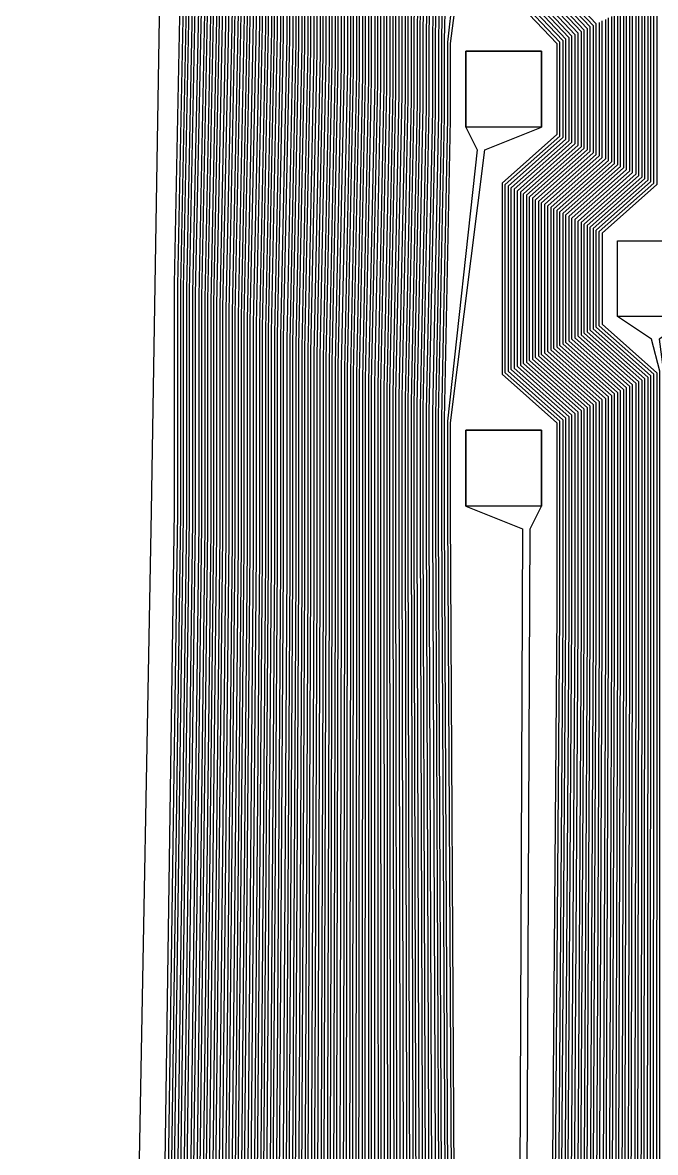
# Model space of a CAD drawing. Header units: inches. Extents: x 106592 to 209533, y 57057 to 74911.
# Drawn here: x 173138.5 to 173221.9, y 69041.4 to 69190.5 of the extents above; entities that cross this region are included whole.
import ezdxf

# ---------------------------------------------------------------- set-up
doc = ezdxf.new("R2010")
doc.units = ezdxf.units.IN
doc.header["$MEASUREMENT"] = 0
for name, color, linetype in [('metal', 221, 'Continuous'), ('nitride window', 40, 'Continuous'), ('profile', 140, 'Continuous')]:
    doc.layers.add(name, color=color, linetype=linetype)

msp = doc.modelspace()

# ---------------------------------------------------------------- linework, layer by layer
at = {"layer": 'metal'}
for points in [[(173172.43, 68210.98), (173176.53, 69116.95), (173176.53, 69136.95), (173176.53, 69146.95), (173177.33, 69186.55), (173177.33, 69196.55), (173178.13, 69236.15), (173178.13, 69246.15), (173178.93, 69285.75), (173178.93, 69295.75), (173179.73, 69335.34), (173179.73, 69345.34), (173180.53, 69384.94), (173180.53, 69394.94), (173181.33, 69434.54), (173181.33, 69444.54), (173182.13, 69484.14), (173182.13, 69494.14), (173182.93, 69533.73)], [(173183.33, 69533.53), (173182.53, 69493.93), (173182.53, 69483.93), (173181.73, 69444.34), (173181.73, 69434.34), (173180.93, 69394.74), (173180.93, 69384.74), (173180.13, 69345.14), (173180.13, 69335.14), (173179.33, 69295.54), (173179.33, 69285.54), (173178.53, 69245.95), (173178.53, 69235.95), (173177.73, 69196.35), (173177.73, 69186.35), (173176.93, 69146.75), (173176.93, 69136.75), (173176.93, 69116.75), (173173.03, 68210.98)], [(173173.63, 68210.98), (173177.33, 69116.56), (173177.33, 69136.55), (173177.33, 69146.55), (173178.13, 69186.15), (173178.13, 69196.15), (173178.93, 69235.75), (173178.93, 69245.75), (173179.73, 69285.34), (173179.73, 69295.34), (173180.53, 69334.94), (173180.53, 69344.94), (173181.33, 69384.54), (173181.33, 69394.54), (173182.13, 69434.14), (173182.13, 69444.14), (173182.93, 69483.73), (173182.93, 69493.73), (173183.73, 69533.33)], [(173174.23, 68210.98), (173177.73, 69116.36), (173177.73, 69116.77), (173177.73, 69136.35), (173177.73, 69146.35), (173178.53, 69185.95), (173178.53, 69195.95), (173179.33, 69235.54), (173179.33, 69245.54), (173180.13, 69285.14), (173180.13, 69295.14), (173180.93, 69334.74), (173180.93, 69344.74), (173181.73, 69384.34), (173181.73, 69394.34), (173182.53, 69433.93), (173182.53, 69443.93), (173183.33, 69483.53), (173183.33, 69493.53), (173184.13, 69533.13)], [(173184.53, 69532.93), (173183.73, 69493.33), (173183.73, 69483.33), (173182.93, 69443.73), (173182.93, 69433.73), (173182.13, 69394.14), (173182.13, 69384.14), (173181.33, 69344.54), (173181.33, 69334.54), (173180.53, 69294.94), (173180.53, 69284.94), (173179.73, 69245.34), (173179.73, 69235.34), (173178.93, 69195.75), (173178.93, 69185.75), (173178.13, 69146.15), (173178.13, 69136.15), (173178.13, 69116.98), (173178.13, 69116.16), (173174.83, 68210.98)], [(173175.43, 68210.98), (173178.53, 69115.96), (173178.53, 69117.18), (173178.53, 69135.95), (173178.53, 69145.95), (173179.33, 69185.54), (173179.33, 69195.54), (173180.13, 69235.14), (173180.13, 69245.14), (173180.93, 69284.74), (173180.93, 69294.74), (173181.73, 69334.34), (173181.73, 69344.34), (173182.53, 69383.93), (173182.53, 69393.93), (173183.33, 69433.53), (173183.33, 69443.53), (173184.13, 69483.13), (173184.13, 69493.13), (173184.93, 69532.73)], [(173185.33, 69532.53), (173184.53, 69492.93), (173184.53, 69482.93), (173183.73, 69443.33), (173183.73, 69433.33), (173182.93, 69393.73), (173182.93, 69383.73), (173182.13, 69344.14), (173182.13, 69334.14), (173181.33, 69294.54), (173181.33, 69284.54), (173180.53, 69244.94), (173180.53, 69234.94), (173179.73, 69195.34), (173179.73, 69185.34), (173178.93, 69145.75), (173178.93, 69135.75), (173178.93, 69117.39), (173178.93, 69115.76), (173176.03, 68210.98)], [(173176.63, 68210.98), (173179.33, 69115.56), (173179.33, 69117.6), (173179.33, 69135.54), (173179.33, 69145.54), (173180.13, 69185.14), (173180.13, 69195.14), (173180.93, 69234.74), (173180.93, 69244.74), (173181.73, 69284.34), (173181.73, 69294.34), (173182.53, 69333.93), (173182.53, 69343.93), (173183.33, 69383.53), (173183.33, 69393.53), (173184.13, 69433.13), (173184.13, 69443.13), (173184.93, 69482.73), (173184.93, 69492.73), (173185.73, 69532.32)], [(173186.13, 69532.12), (173185.33, 69492.53), (173185.33, 69482.53), (173184.53, 69442.93), (173184.53, 69432.93), (173183.73, 69393.33), (173183.73, 69383.33), (173182.93, 69343.73), (173182.93, 69333.73), (173182.13, 69294.14), (173182.13, 69284.14), (173181.33, 69244.54), (173181.33, 69234.54), (173180.53, 69194.94), (173180.53, 69184.94), (173179.73, 69145.34), (173179.73, 69135.34), (173179.73, 69117.8), (173179.73, 69115.36), (173177.23, 68210.98)], [(173177.83, 68210.98), (173180.13, 69115.16), (173180.13, 69118.01), (173180.13, 69135.14), (173180.13, 69145.14), (173180.93, 69184.74), (173180.93, 69194.74), (173181.73, 69234.34), (173181.73, 69244.34), (173182.53, 69283.93), (173182.53, 69293.93), (173183.33, 69333.53), (173183.33, 69343.53), (173184.13, 69383.13), (173184.13, 69393.13), (173184.93, 69432.73), (173184.93, 69442.73), (173185.73, 69482.32), (173185.73, 69492.32), (173186.53, 69531.92)], [(173186.93, 69531.72), (173186.13, 69492.12), (173186.13, 69482.12), (173185.33, 69442.53), (173185.33, 69432.53), (173184.53, 69392.93), (173184.53, 69382.93), (173183.73, 69343.33), (173183.73, 69333.33), (173182.93, 69293.73), (173182.93, 69283.73), (173182.13, 69244.14), (173182.13, 69234.14), (173181.33, 69194.54), (173181.33, 69184.54), (173180.53, 69144.94), (173180.53, 69134.94), (173180.53, 69118.22), (173180.53, 69114.96), (173178.43, 68210.98)], [(173187.33, 69531.52), (173186.53, 69491.92), (173186.53, 69481.92), (173185.73, 69442.32), (173185.73, 69432.32), (173184.93, 69392.73), (173184.93, 69382.73), (173184.13, 69343.13), (173184.13, 69333.13), (173183.33, 69293.53), (173183.33, 69283.53), (173182.53, 69243.93), (173182.53, 69233.93), (173181.73, 69194.34), (173181.73, 69184.34), (173180.93, 69144.74), (173180.93, 69134.74), (173180.93, 69118.42), (173180.93, 69114.76), (173179.03, 68210.98)], [(173179.63, 68210.98), (173181.33, 69114.56), (173181.33, 69118.63), (173181.33, 69134.54), (173181.33, 69144.54), (173182.13, 69184.14), (173182.13, 69194.14), (173182.93, 69233.73), (173182.93, 69243.73), (173183.73, 69283.33), (173183.73, 69293.33), (173184.53, 69332.93), (173184.53, 69342.93), (173185.33, 69382.53), (173185.33, 69392.53), (173186.13, 69432.12), (173186.13, 69442.12), (173186.93, 69481.72), (173186.93, 69491.72), (173187.73, 69531.32)], [(173188.13, 69531.12), (173187.33, 69491.52), (173187.33, 69481.52), (173186.53, 69441.92), (173186.53, 69431.92), (173185.73, 69392.32), (173185.73, 69382.32), (173184.93, 69342.73), (173184.93, 69332.73), (173184.13, 69293.13), (173184.13, 69283.13), (173183.33, 69243.53), (173183.33, 69233.53), (173182.53, 69193.93), (173182.53, 69183.93), (173181.73, 69144.34), (173181.73, 69134.34), (173181.73, 69118.84), (173181.73, 69114.36), (173180.23, 68210.98)], [(173180.83, 68210.98), (173182.13, 69114.16), (173182.13, 69119.04), (173182.13, 69134.14), (173182.13, 69144.14), (173182.93, 69183.73), (173182.93, 69193.73), (173183.73, 69233.33), (173183.73, 69243.33), (173184.53, 69282.93), (173184.53, 69292.93), (173185.33, 69332.53), (173185.33, 69342.53), (173186.13, 69382.12), (173186.13, 69392.12), (173186.93, 69431.72), (173186.93, 69441.72), (173187.73, 69481.32), (173187.73, 69491.32), (173188.53, 69530.91)], [(173188.93, 69530.71), (173188.13, 69491.12), (173188.13, 69481.12), (173187.33, 69441.52), (173187.33, 69431.52), (173186.53, 69391.92), (173186.53, 69381.92), (173185.73, 69342.32), (173185.73, 69332.32), (173184.93, 69292.73), (173184.93, 69282.73), (173184.13, 69243.13), (173184.13, 69233.13), (173183.33, 69193.53), (173183.33, 69183.53), (173182.53, 69143.93), (173182.53, 69133.93), (173182.53, 69119.25), (173182.53, 69113.96), (173181.43, 68210.98)], [(173182.03, 68210.98), (173182.93, 69113.76), (173182.93, 69119.46), (173182.93, 69133.73), (173182.93, 69143.73), (173183.73, 69183.33), (173183.73, 69193.33), (173184.53, 69232.93), (173184.53, 69242.93), (173185.33, 69282.53), (173185.33, 69292.53), (173186.13, 69332.12), (173186.13, 69342.12), (173186.93, 69381.72), (173186.93, 69391.72), (173187.73, 69431.32), (173187.73, 69441.32), (173188.53, 69480.91), (173188.53, 69490.91), (173189.33, 69530.51)], [(173189.73, 69530.31), (173188.93, 69490.71), (173188.93, 69480.71), (173188.13, 69441.12), (173188.13, 69431.12), (173187.33, 69391.52), (173187.33, 69381.52), (173186.53, 69341.92), (173186.53, 69331.92), (173185.73, 69292.32), (173185.73, 69282.32), (173184.93, 69242.73), (173184.93, 69232.73), (173184.13, 69193.13), (173184.13, 69183.13), (173183.33, 69143.53), (173183.33, 69133.53), (173183.33, 69119.66), (173183.33, 69113.56), (173182.63, 68210.98)], [(173183.23, 68210.98), (173183.73, 69113.36), (173183.73, 69119.87), (173183.73, 69133.33), (173183.73, 69143.33), (173184.53, 69182.93), (173184.53, 69192.93), (173185.33, 69232.53), (173185.33, 69242.53), (173186.13, 69282.12), (173186.13, 69292.12), (173186.93, 69331.72), (173186.93, 69341.72), (173187.73, 69381.32), (173187.73, 69391.32), (173188.53, 69430.91), (173188.53, 69440.91), (173189.33, 69480.51), (173189.33, 69490.51), (173190.13, 69530.11)], [(173190.53, 69529.91), (173189.73, 69490.31), (173189.73, 69480.31), (173188.93, 69440.71), (173188.93, 69430.71), (173188.13, 69391.12), (173188.13, 69381.12), (173187.33, 69341.52), (173187.33, 69331.52), (173186.53, 69291.92), (173186.53, 69281.92), (173185.73, 69242.32), (173185.73, 69232.32), (173184.93, 69192.73), (173184.93, 69182.73), (173184.13, 69143.13), (173184.13, 69133.13), (173184.13, 69120.08), (173184.13, 69113.16), (173183.83, 68210.98)], [(173184.43, 68210.98), (173184.53, 69112.96), (173184.53, 69120.28), (173184.53, 69132.93), (173184.53, 69142.93), (173185.33, 69182.53), (173185.33, 69192.53), (173186.13, 69232.12), (173186.13, 69242.12), (173186.93, 69281.72), (173186.93, 69291.72), (173187.73, 69331.32), (173187.73, 69341.32), (173188.53, 69380.91), (173188.53, 69390.91), (173189.33, 69430.51), (173189.33, 69440.51), (173190.13, 69480.11), (173190.13, 69490.11), (173190.93, 69529.71)], [(173185.03, 68210.98), (173184.93, 69120.49), (173184.93, 69132.73), (173184.93, 69142.73), (173185.73, 69182.32), (173185.73, 69192.32), (173186.53, 69231.92), (173186.53, 69241.92), (173187.33, 69281.52), (173187.33, 69291.52), (173188.13, 69331.12), (173188.13, 69341.12), (173188.93, 69380.71), (173188.93, 69390.71), (173189.73, 69430.31), (173189.73, 69440.31), (173190.53, 69479.91), (173190.53, 69489.91), (173191.33, 69529.51)], [(173191.73, 69529.3), (173190.93, 69489.71), (173190.93, 69479.71), (173190.13, 69440.11), (173190.13, 69430.11), (173189.33, 69390.51), (173189.33, 69380.51), (173188.53, 69340.91), (173188.53, 69330.91), (173187.73, 69291.32), (173187.73, 69281.32), (173186.93, 69241.72), (173186.93, 69231.72), (173186.13, 69192.12), (173186.13, 69182.12), (173185.33, 69142.53), (173185.33, 69132.53), (173185.33, 69120.7), (173185.63, 68210.98)], [(173186.23, 68210.98), (173185.73, 69120.9), (173185.73, 69132.32), (173185.73, 69142.32), (173186.53, 69181.92), (173186.53, 69191.92), (173187.33, 69231.52), (173187.33, 69241.52), (173188.13, 69281.12), (173188.13, 69291.12), (173188.93, 69330.71), (173188.93, 69340.71), (173189.73, 69380.31), (173189.73, 69390.31), (173190.53, 69429.91), (173190.53, 69439.91), (173191.33, 69479.51), (173191.33, 69489.51), (173192.13, 69529.1)], [(173192.53, 69528.9), (173191.73, 69489.3), (173191.73, 69479.3), (173190.93, 69439.71), (173190.93, 69429.71), (173190.13, 69390.11), (173190.13, 69380.11), (173189.33, 69340.51), (173189.33, 69330.51), (173188.53, 69290.91), (173188.53, 69280.91), (173187.73, 69241.32), (173187.73, 69231.32), (173186.93, 69191.72), (173186.93, 69181.72), (173186.13, 69142.12), (173186.13, 69132.12), (173186.13, 69121.11), (173186.83, 68210.98)], [(173192.93, 69528.7), (173192.13, 69489.1), (173192.13, 69479.1), (173191.33, 69439.51), (173191.33, 69429.51), (173190.53, 69389.91), (173190.53, 69379.91), (173189.73, 69340.31), (173189.73, 69330.31), (173188.93, 69290.71), (173188.93, 69280.71), (173188.13, 69241.12), (173188.13, 69231.12), (173187.33, 69191.52), (173187.33, 69181.52), (173186.53, 69141.92), (173186.53, 69131.92), (173186.53, 69121.32), (173187.43, 68210.98)], [(173188.03, 68210.98), (173186.93, 69121.52), (173186.93, 69131.72), (173186.93, 69141.72), (173187.73, 69181.32), (173187.73, 69191.32), (173188.53, 69230.91), (173188.53, 69240.91), (173189.33, 69280.51), (173189.33, 69290.51), (173190.13, 69330.11), (173190.13, 69340.11), (173190.93, 69379.71), (173190.93, 69389.71), (173191.73, 69429.3), (173191.73, 69439.3), (173192.53, 69478.9), (173192.53, 69488.9), (173193.33, 69528.5)], [(173193.73, 69528.3), (173192.93, 69488.7), (173192.93, 69478.7), (173192.13, 69439.1), (173192.13, 69429.1), (173191.33, 69389.51), (173191.33, 69379.51), (173190.53, 69339.91), (173190.53, 69329.91), (173189.73, 69290.31), (173189.73, 69280.31), (173188.93, 69240.71), (173188.93, 69230.71), (173188.13, 69191.12), (173188.13, 69181.12), (173187.33, 69141.52), (173187.33, 69131.52), (173187.33, 69121.73), (173188.63, 68210.98)], [(173189.23, 68210.98), (173187.73, 69121.94), (173187.73, 69131.32), (173187.73, 69141.32), (173188.53, 69180.91), (173188.53, 69190.91), (173189.33, 69230.51), (173189.33, 69240.51), (173190.13, 69280.11), (173190.13, 69290.11), (173190.93, 69329.71), (173190.93, 69339.71), (173191.73, 69379.3), (173191.73, 69389.3), (173192.53, 69428.9), (173192.53, 69438.9), (173193.33, 69478.5), (173193.33, 69488.5), (173194.13, 69528.1)], [(173194.53, 69527.9), (173193.73, 69488.3), (173193.73, 69478.3), (173192.93, 69438.7), (173192.93, 69428.7), (173192.13, 69389.1), (173192.13, 69379.1), (173191.33, 69339.51), (173191.33, 69329.51), (173190.53, 69289.91), (173190.53, 69279.91), (173189.73, 69240.31), (173189.73, 69230.31), (173188.93, 69190.71), (173188.93, 69180.71), (173188.13, 69141.12), (173188.13, 69131.12), (173188.13, 69122.14), (173189.83, 68210.98)], [(173190.43, 68210.98), (173188.53, 69122.35), (173188.53, 69130.91), (173188.53, 69140.91), (173189.33, 69180.51), (173189.33, 69190.51), (173190.13, 69230.11), (173190.13, 69240.11), (173190.93, 69279.71), (173190.93, 69289.71), (173191.73, 69329.3), (173191.73, 69339.3), (173192.53, 69378.9), (173192.53, 69388.9), (173193.33, 69428.5), (173193.33, 69438.5), (173194.13, 69478.1), (173194.13, 69488.1), (173194.93, 69527.69)], [(173198.43, 69523.69), (173194.53, 69487.9), (173194.53, 69477.9), (173193.73, 69438.3), (173193.73, 69428.3), (173192.93, 69388.7), (173192.93, 69378.7), (173192.13, 69339.1), (173192.13, 69329.1), (173191.33, 69289.51), (173191.33, 69279.51), (173190.53, 69239.91), (173190.53, 69229.91), (173189.73, 69190.31), (173189.73, 69180.31), (173188.93, 69140.71), (173188.93, 69130.71), (173188.93, 69122.56), (173191.03, 68210.98)], [(173191.63, 68210.98), (173189.33, 69122.76), (173189.33, 69130.51), (173189.33, 69140.51), (173190.13, 69180.11), (173190.13, 69190.11), (173190.93, 69229.71), (173190.93, 69239.71), (173191.73, 69279.3), (173191.73, 69289.3), (173192.53, 69328.9), (173192.53, 69338.9), (173193.33, 69378.5), (173193.33, 69388.5), (173194.13, 69428.1), (173194.13, 69438.1), (173194.93, 69477.69), (173194.93, 69487.69), (173199.43, 69523.69)], [(173145.43, 68210.98), (173158.53, 69126.01), (173158.53, 69146.01), (173158.53, 69156.01), (173159.33, 69195.61), (173159.33, 69205.61), (173160.13, 69245.21), (173160.13, 69255.21), (173160.93, 69294.8), (173160.93, 69304.8), (173161.73, 69344.4), (173161.73, 69354.4), (173162.53, 69394), (173162.53, 69404), (173163.33, 69443.6), (173163.33, 69453.6), (173164.13, 69493.19), (173164.13, 69503.19)], [(173164.53, 69502.99), (173164.53, 69492.99), (173163.73, 69453.39), (173163.73, 69443.39), (173162.93, 69403.8), (173162.93, 69393.8), (173162.13, 69354.2), (173162.13, 69344.2), (173161.33, 69304.6), (173161.33, 69294.6), (173160.53, 69255), (173160.53, 69245), (173159.73, 69205.41), (173159.73, 69195.41), (173158.93, 69155.81), (173158.93, 69145.81), (173158.93, 69125.81), (173146.03, 68210.98)], [(173164.93, 69502.79), (173164.93, 69492.79), (173164.13, 69453.19), (173164.13, 69443.19), (173163.33, 69403.6), (173163.33, 69393.6), (173162.53, 69354), (173162.53, 69344), (173161.73, 69304.4), (173161.73, 69294.4), (173160.93, 69254.8), (173160.93, 69244.8), (173160.13, 69205.21), (173160.13, 69195.21), (173159.33, 69155.61), (173159.33, 69145.61), (173159.33, 69125.61), (173146.63, 68210.98)], [(173147.23, 68210.98), (173159.73, 69125.41), (173159.73, 69145.41), (173159.73, 69155.41), (173160.53, 69195), (173160.53, 69205), (173161.33, 69244.6), (173161.33, 69254.6), (173162.13, 69294.2), (173162.13, 69304.2), (173162.93, 69343.8), (173162.93, 69353.8), (173163.73, 69393.39), (173163.73, 69403.39), (173164.53, 69442.99), (173164.53, 69452.99), (173165.33, 69492.59), (173165.33, 69502.59)], [(173165.73, 69502.39), (173165.73, 69492.39), (173164.93, 69452.79), (173164.93, 69442.79), (173164.13, 69403.19), (173164.13, 69393.19), (173163.33, 69353.6), (173163.33, 69343.6), (173162.53, 69304), (173162.53, 69294), (173161.73, 69254.4), (173161.73, 69244.4), (173160.93, 69204.8), (173160.93, 69194.8), (173160.13, 69155.21), (173160.13, 69145.21), (173160.13, 69125.21), (173147.83, 68210.98)], [(173148.43, 68210.98), (173160.53, 69125), (173160.53, 69145), (173160.53, 69155), (173161.33, 69194.6), (173161.33, 69204.6), (173162.13, 69244.2), (173162.13, 69254.2), (173162.93, 69293.8), (173162.93, 69303.8), (173163.73, 69343.39), (173163.73, 69353.39), (173164.53, 69392.99), (173164.53, 69402.99), (173165.33, 69442.59), (173165.33, 69452.59), (173166.13, 69492.19), (173166.13, 69502.19)], [(173166.53, 69501.99), (173166.53, 69491.99), (173165.73, 69452.39), (173165.73, 69442.39), (173164.93, 69402.79), (173164.93, 69392.79), (173164.13, 69353.19), (173164.13, 69343.19), (173163.33, 69303.6), (173163.33, 69293.6), (173162.53, 69254), (173162.53, 69244), (173161.73, 69204.4), (173161.73, 69194.4), (173160.93, 69154.8), (173160.93, 69144.8), (173160.93, 69124.8), (173149.03, 68210.98)], [(173149.63, 68210.98), (173161.33, 69124.6), (173161.33, 69144.6), (173161.33, 69154.6), (173162.13, 69194.2), (173162.13, 69204.2), (173162.93, 69243.8), (173162.93, 69253.8), (173163.73, 69293.39), (173163.73, 69303.39), (173164.53, 69342.99), (173164.53, 69352.99), (173165.33, 69392.59), (173165.33, 69402.59), (173166.13, 69442.19), (173166.13, 69452.19), (173166.93, 69491.78), (173166.93, 69501.78)], [(173167.33, 69501.58), (173167.33, 69491.58), (173166.53, 69451.99), (173166.53, 69441.99), (173165.73, 69402.39), (173165.73, 69392.39), (173164.93, 69352.79), (173164.93, 69342.79), (173164.13, 69303.19), (173164.13, 69293.19), (173163.33, 69253.6), (173163.33, 69243.6), (173162.53, 69204), (173162.53, 69194), (173161.73, 69154.4), (173161.73, 69144.4), (173161.73, 69124.4), (173150.23, 68210.98)], [(173150.83, 68210.98), (173162.13, 69124.2), (173162.13, 69144.2), (173162.13, 69154.2), (173162.93, 69193.8), (173162.93, 69203.8), (173163.73, 69243.39), (173163.73, 69253.39), (173164.53, 69292.99), (173164.53, 69302.99), (173165.33, 69342.59), (173165.33, 69352.59), (173166.13, 69392.19), (173166.13, 69402.19), (173166.93, 69441.78), (173166.93, 69451.78), (173167.73, 69491.38), (173167.73, 69501.38)], [(173168.13, 69501.18), (173168.13, 69491.18), (173167.33, 69451.58), (173167.33, 69441.58), (173166.53, 69401.99), (173166.53, 69391.99), (173165.73, 69352.39), (173165.73, 69342.39), (173164.93, 69302.79), (173164.93, 69292.79), (173164.13, 69253.19), (173164.13, 69243.19), (173163.33, 69203.6), (173163.33, 69193.6), (173162.53, 69154), (173162.53, 69144), (173162.53, 69124), (173151.43, 68210.98)], [(173152.03, 68210.98), (173162.93, 69123.8), (173162.93, 69143.8), (173162.93, 69153.8), (173163.73, 69193.39), (173163.73, 69203.39), (173164.53, 69242.99), (173164.53, 69252.99), (173165.33, 69292.59), (173165.33, 69302.59), (173166.13, 69342.19), (173166.13, 69352.19), (173166.93, 69391.78), (173166.93, 69401.78), (173167.73, 69441.38), (173167.73, 69451.38), (173168.53, 69490.98), (173168.53, 69500.98)], [(173168.93, 69500.78), (173168.93, 69490.78), (173168.13, 69451.18), (173168.13, 69441.18), (173167.33, 69401.58), (173167.33, 69391.58), (173166.53, 69351.99), (173166.53, 69341.99), (173165.73, 69302.39), (173165.73, 69292.39), (173164.93, 69252.79), (173164.93, 69242.79), (173164.13, 69203.19), (173164.13, 69193.19), (173163.33, 69153.6), (173163.33, 69143.6), (173163.33, 69123.6), (173152.63, 68210.98)], [(173153.23, 68210.98), (173163.73, 69123.39), (173163.73, 69143.39), (173163.73, 69153.39), (173164.53, 69192.99), (173164.53, 69202.99), (173165.33, 69242.59), (173165.33, 69252.59), (173166.13, 69292.19), (173166.13, 69302.19), (173166.93, 69341.78), (173166.93, 69351.78), (173167.73, 69391.38), (173167.73, 69401.38), (173168.53, 69440.98), (173168.53, 69450.98), (173169.33, 69490.58), (173169.33, 69500.58)], [(173153.83, 68210.98), (173164.13, 69123.19), (173164.13, 69143.19), (173164.13, 69153.19), (173164.93, 69192.79), (173164.93, 69202.79), (173165.73, 69242.39), (173165.73, 69252.39), (173166.53, 69291.99), (173166.53, 69301.99), (173167.33, 69341.58), (173167.33, 69351.58), (173168.13, 69391.18), (173168.13, 69401.18), (173168.93, 69440.78), (173168.93, 69450.78), (173169.73, 69490.37), (173169.73, 69500.37)], [(173170.13, 69500.17), (173170.13, 69490.17), (173169.33, 69450.58), (173169.33, 69440.58), (173168.53, 69400.98), (173168.53, 69390.98), (173167.73, 69351.38), (173167.73, 69341.38), (173166.93, 69301.78), (173166.93, 69291.78), (173166.13, 69252.19), (173166.13, 69242.19), (173165.33, 69202.59), (173165.33, 69192.59), (173164.53, 69152.99), (173164.53, 69142.99), (173164.53, 69122.99), (173154.43, 68210.98)], [(173155.03, 68210.98), (173164.93, 69122.79), (173164.93, 69142.79), (173164.93, 69152.79), (173165.73, 69192.39), (173165.73, 69202.39), (173166.53, 69241.99), (173166.53, 69251.99), (173167.33, 69291.58), (173167.33, 69301.58), (173168.13, 69341.18), (173168.13, 69351.18), (173168.93, 69390.78), (173168.93, 69400.78), (173169.73, 69440.37), (173169.73, 69450.37), (173170.53, 69489.97), (173170.53, 69499.97)], [(173170.93, 69499.77), (173170.93, 69489.77), (173170.13, 69450.17), (173170.13, 69440.17), (173169.33, 69400.58), (173169.33, 69390.58), (173168.53, 69350.98), (173168.53, 69340.98), (173167.73, 69301.38), (173167.73, 69291.38), (173166.93, 69251.78), (173166.93, 69241.78), (173166.13, 69202.19), (173166.13, 69192.19), (173165.33, 69152.59), (173165.33, 69142.59), (173165.33, 69122.59), (173155.63, 68210.98)], [(173156.23, 68210.98), (173165.73, 69122.39), (173165.73, 69142.39), (173165.73, 69152.39), (173166.53, 69191.99), (173166.53, 69201.99), (173167.33, 69241.58), (173167.33, 69251.58), (173168.13, 69291.18), (173168.13, 69301.18), (173168.93, 69340.78), (173168.93, 69350.78), (173169.73, 69390.37), (173169.73, 69400.37), (173170.53, 69439.97), (173170.53, 69449.97), (173171.33, 69489.57), (173171.33, 69499.57)], [(173171.73, 69499.37), (173171.73, 69489.37), (173170.93, 69449.77), (173170.93, 69439.77), (173170.13, 69400.17), (173170.13, 69390.17), (173169.33, 69350.58), (173169.33, 69340.58), (173168.53, 69300.98), (173168.53, 69290.98), (173167.73, 69251.38), (173167.73, 69241.38), (173166.93, 69201.78), (173166.93, 69191.78), (173166.13, 69152.19), (173166.13, 69142.19), (173166.13, 69122.19), (173156.83, 68210.98)], [(173157.43, 68210.98), (173166.53, 69121.99), (173166.53, 69141.99), (173166.53, 69151.99), (173167.33, 69191.58), (173167.33, 69201.58), (173168.13, 69241.18), (173168.13, 69251.18), (173168.93, 69290.78), (173168.93, 69300.78), (173169.73, 69340.37), (173169.73, 69350.37), (173170.53, 69389.97), (173170.53, 69399.97), (173171.33, 69439.57), (173171.33, 69449.57), (173172.13, 69489.17), (173172.13, 69499.17)], [(173172.53, 69498.97), (173172.53, 69488.97), (173171.73, 69449.37), (173171.73, 69439.37), (173170.93, 69399.77), (173170.93, 69389.77), (173170.13, 69350.17), (173170.13, 69340.17), (173169.33, 69300.58), (173169.33, 69290.58), (173168.53, 69250.98), (173168.53, 69240.98), (173167.73, 69201.38), (173167.73, 69191.38), (173166.93, 69151.78), (173166.93, 69141.78), (173166.93, 69121.78), (173158.03, 68210.98)], [(173172.93, 69498.76), (173172.93, 69488.76), (173172.13, 69449.17), (173172.13, 69439.17), (173171.33, 69399.57), (173171.33, 69389.57), (173170.53, 69349.97), (173170.53, 69339.97), (173169.73, 69300.37), (173169.73, 69290.37), (173168.93, 69250.78), (173168.93, 69240.78), (173168.13, 69201.18), (173168.13, 69191.18), (173167.33, 69151.58), (173167.33, 69141.58), (173167.33, 69141.58), (173167.33, 69121.58), (173158.63, 68210.98)], [(173159.23, 68210.98), (173167.73, 69121.38), (173167.73, 69141.38), (173167.73, 69151.38), (173168.53, 69190.98), (173168.53, 69200.98), (173169.33, 69240.58), (173169.33, 69250.58), (173170.13, 69290.17), (173170.13, 69300.17), (173170.93, 69339.77), (173170.93, 69349.77), (173171.73, 69389.37), (173171.73, 69399.37), (173172.53, 69438.97), (173172.53, 69448.97), (173173.33, 69488.56), (173173.33, 69498.56)], [(173173.73, 69498.36), (173173.73, 69488.36), (173172.93, 69448.76), (173172.93, 69438.76), (173172.13, 69399.17), (173172.13, 69389.17), (173171.33, 69349.57), (173171.33, 69339.57), (173170.53, 69299.97), (173170.53, 69289.97), (173169.73, 69250.37), (173169.73, 69240.37), (173168.93, 69200.78), (173168.93, 69190.78), (173168.13, 69151.18), (173168.13, 69141.18), (173168.13, 69121.18), (173159.83, 68210.98)], [(173160.43, 68210.98), (173168.53, 69120.98), (173168.53, 69140.98), (173168.53, 69150.98), (173169.33, 69190.58), (173169.33, 69200.58), (173170.13, 69240.17), (173170.13, 69250.17), (173170.93, 69289.77), (173170.93, 69299.77), (173171.73, 69339.37), (173171.73, 69349.37), (173172.53, 69388.97), (173172.53, 69398.97), (173173.33, 69438.56), (173173.33, 69448.56), (173174.13, 69488.16), (173174.13, 69498.16)], [(173174.53, 69497.96), (173174.53, 69487.96), (173173.73, 69448.36), (173173.73, 69438.36), (173172.93, 69398.76), (173172.93, 69388.76), (173172.13, 69349.17), (173172.13, 69339.17), (173171.33, 69299.57), (173171.33, 69289.57), (173170.53, 69249.97), (173170.53, 69239.97), (173169.73, 69200.37), (173169.73, 69190.37), (173168.93, 69150.78), (173168.93, 69140.78), (173168.93, 69120.78), (173161.03, 68210.98)], [(173161.63, 68210.98), (173169.33, 69120.58), (173169.33, 69140.58), (173169.33, 69150.58), (173170.13, 69190.17), (173170.13, 69200.17), (173170.93, 69239.77), (173170.93, 69249.77), (173171.73, 69289.37), (173171.73, 69299.37), (173172.53, 69338.97), (173172.53, 69348.97), (173173.33, 69388.56), (173173.33, 69398.56), (173174.13, 69438.16), (173174.13, 69448.16), (173174.93, 69487.76), (173174.93, 69497.76)], [(173175.33, 69497.56), (173175.33, 69487.56), (173174.53, 69447.96), (173174.53, 69437.96), (173173.73, 69398.36), (173173.73, 69388.36), (173172.93, 69348.76), (173172.93, 69338.76), (173172.13, 69299.17), (173172.13, 69289.17), (173171.33, 69249.57), (173171.33, 69239.57), (173170.53, 69199.97), (173170.53, 69189.97), (173169.73, 69150.37), (173169.73, 69140.37), (173169.73, 69120.37), (173162.23, 68210.98)], [(173162.83, 68210.98), (173170.13, 69120.17), (173170.13, 69140.17), (173170.13, 69150.17), (173170.93, 69189.77), (173170.93, 69199.77), (173171.73, 69239.37), (173171.73, 69249.37), (173172.53, 69288.97), (173172.53, 69298.97), (173173.33, 69338.56), (173173.33, 69348.56), (173174.13, 69388.16), (173174.13, 69398.16), (173174.93, 69437.76), (173174.93, 69447.76), (173175.73, 69487.36), (173175.73, 69497.36)], [(173176.13, 69497.15), (173176.13, 69487.15), (173175.33, 69447.56), (173175.33, 69437.56), (173174.53, 69397.96), (173174.53, 69387.96), (173173.73, 69348.36), (173173.73, 69338.36), (173172.93, 69298.76), (173172.93, 69288.76), (173172.13, 69249.17), (173172.13, 69239.17), (173171.33, 69199.57), (173171.33, 69189.57), (173170.53, 69149.97), (173170.53, 69139.97), (173170.53, 69119.97), (173163.43, 68210.98)], [(173164.03, 68210.98), (173170.93, 69119.77), (173170.93, 69139.77), (173170.93, 69149.77), (173171.73, 69189.37), (173171.73, 69199.37), (173172.53, 69238.97), (173172.53, 69248.97), (173173.33, 69288.56), (173173.33, 69298.56), (173174.13, 69338.16), (173174.13, 69348.16), (173174.93, 69387.76), (173174.93, 69397.76), (173175.73, 69437.36), (173175.73, 69447.36), (173176.53, 69486.95), (173176.53, 69496.95)], [(173164.63, 68210.98), (173171.33, 69119.57), (173171.33, 69139.57), (173171.33, 69149.57), (173172.13, 69189.17), (173172.13, 69199.17), (173172.93, 69238.76), (173172.93, 69248.76), (173173.73, 69288.36), (173173.73, 69298.36), (173174.53, 69337.96), (173174.53, 69347.96), (173175.33, 69387.56), (173175.33, 69397.56), (173176.13, 69437.15), (173176.13, 69447.15), (173176.93, 69486.75), (173176.93, 69496.75)], [(173177.33, 69496.55), (173177.33, 69486.55), (173176.53, 69446.95), (173176.53, 69436.95), (173175.73, 69397.36), (173175.73, 69387.36), (173174.93, 69347.76), (173174.93, 69337.76), (173174.13, 69298.16), (173174.13, 69288.16), (173173.33, 69248.56), (173173.33, 69238.56), (173172.53, 69198.97), (173172.53, 69188.97), (173171.73, 69149.37), (173171.73, 69139.37), (173171.73, 69119.37), (173165.23, 68210.98)], [(173165.83, 68210.98), (173172.13, 69119.17), (173172.13, 69139.17), (173172.13, 69149.17), (173172.93, 69188.76), (173172.93, 69198.76), (173173.73, 69238.36), (173173.73, 69248.36), (173174.53, 69287.96), (173174.53, 69297.96), (173175.33, 69337.56), (173175.33, 69347.56), (173176.13, 69387.15), (173176.13, 69397.15), (173176.93, 69436.75), (173176.93, 69446.75), (173177.73, 69486.35), (173177.73, 69496.35)], [(173178.13, 69496.15), (173178.13, 69486.15), (173177.33, 69446.55), (173177.33, 69436.55), (173176.53, 69396.95), (173176.53, 69386.95), (173175.73, 69347.36), (173175.73, 69337.36), (173174.93, 69297.76), (173174.93, 69287.76), (173174.13, 69248.16), (173174.13, 69238.16), (173173.33, 69198.56), (173173.33, 69188.56), (173172.53, 69148.97), (173172.53, 69138.97), (173172.53, 69118.97), (173166.43, 68210.98)], [(173167.03, 68210.98), (173172.93, 69118.76), (173172.93, 69138.76), (173172.93, 69148.76), (173173.73, 69188.36), (173173.73, 69198.36), (173174.53, 69237.96), (173174.53, 69247.96), (173175.33, 69287.56), (173175.33, 69297.56), (173176.13, 69337.15), (173176.13, 69347.15), (173176.93, 69386.75), (173176.93, 69396.75), (173177.73, 69436.35), (173177.73, 69446.35), (173178.53, 69485.95), (173178.53, 69495.95)], [(173178.93, 69495.75), (173178.93, 69485.75), (173178.13, 69446.15), (173178.13, 69436.15), (173177.33, 69396.55), (173177.33, 69386.55), (173176.53, 69346.95), (173176.53, 69336.95), (173175.73, 69297.36), (173175.73, 69287.36), (173174.93, 69247.76), (173174.93, 69237.76), (173174.13, 69198.16), (173174.13, 69188.16), (173173.33, 69148.56), (173173.33, 69138.56), (173173.33, 69118.56), (173167.63, 68210.98)], [(173179.33, 69495.54), (173179.33, 69485.54), (173178.53, 69445.95), (173178.53, 69435.95), (173177.73, 69396.35), (173177.73, 69386.35), (173176.93, 69346.75), (173176.93, 69336.75), (173176.13, 69297.15), (173176.13, 69287.15), (173175.33, 69247.56), (173175.33, 69237.56), (173174.53, 69197.96), (173174.53, 69187.96), (173173.73, 69148.36), (173173.73, 69138.36), (173173.73, 69118.36), (173168.23, 68210.98)], [(173168.83, 68210.98), (173174.13, 69118.16), (173174.13, 69138.16), (173174.13, 69148.16), (173174.93, 69187.76), (173174.93, 69197.76), (173175.73, 69237.36), (173175.73, 69247.36), (173176.53, 69286.95), (173176.53, 69296.95), (173177.33, 69336.55), (173177.33, 69346.55), (173178.13, 69386.15), (173178.13, 69396.15), (173178.93, 69435.75), (173178.93, 69445.75), (173179.73, 69485.34), (173179.73, 69495.34)], [(173180.13, 69495.14), (173180.13, 69485.14), (173179.33, 69445.54), (173179.33, 69435.54), (173178.53, 69395.95), (173178.53, 69385.95), (173177.73, 69346.35), (173177.73, 69336.35), (173176.93, 69296.75), (173176.93, 69286.75), (173176.13, 69247.15), (173176.13, 69237.15), (173175.33, 69197.56), (173175.33, 69187.56), (173174.53, 69147.96), (173174.53, 69137.96), (173174.53, 69117.96), (173169.43, 68210.98)], [(173170.03, 68210.98), (173174.93, 69117.76), (173174.93, 69137.76), (173174.93, 69147.76), (173175.73, 69187.36), (173175.73, 69197.36), (173176.53, 69236.95), (173176.53, 69246.95), (173177.33, 69286.55), (173177.33, 69296.55), (173178.13, 69336.15), (173178.13, 69346.15), (173178.93, 69385.75), (173178.93, 69395.75), (173179.73, 69435.34), (173179.73, 69445.34), (173180.53, 69484.94), (173180.53, 69494.94)], [(173180.93, 69494.74), (173180.93, 69484.74), (173180.13, 69445.14), (173180.13, 69435.14), (173179.33, 69395.54), (173179.33, 69385.54), (173178.53, 69345.95), (173178.53, 69335.95), (173177.73, 69296.35), (173177.73, 69286.35), (173176.93, 69246.75), (173176.93, 69236.75), (173176.13, 69197.15), (173176.13, 69187.15), (173175.33, 69147.56), (173175.33, 69137.56), (173175.33, 69117.56), (173170.63, 68210.98)], [(173171.23, 68210.98), (173175.73, 69117.36), (173175.73, 69137.36), (173175.73, 69147.36), (173176.53, 69186.95), (173176.53, 69196.95), (173177.33, 69236.55), (173177.33, 69246.55), (173178.13, 69286.15), (173178.13, 69296.15), (173178.93, 69335.75), (173178.93, 69345.75), (173179.73, 69385.34), (173179.73, 69395.34), (173180.53, 69434.94), (173180.53, 69444.94), (173181.33, 69484.54), (173181.33, 69494.54)], [(173181.73, 69494.34), (173181.73, 69484.34), (173180.93, 69444.74), (173180.93, 69434.74), (173180.13, 69395.14), (173180.13, 69385.14), (173179.33, 69345.54), (173179.33, 69335.54), (173178.53, 69295.95), (173178.53, 69285.95), (173177.73, 69246.35), (173177.73, 69236.35), (173176.93, 69196.75), (173176.93, 69186.75), (173176.13, 69147.15), (173176.13, 69137.15), (173176.13, 69117.15), (173171.83, 68210.98)], [(173197.65, 64339.69), (173197.63, 68210.98), (173193.33, 69124.83), (173193.33, 69128.5), (173193.33, 69138.5), (173194.13, 69178.1), (173194.13, 69188.1), (173194.93, 69227.69), (173194.93, 69237.69), (173199.43, 69273.69), (173206.93, 69276.69), (173206.93, 69286.69), (173196.93, 69286.69), (173196.93, 69276.69), (173198.43, 69273.69), (173194.53, 69237.9), (173194.53, 69227.9), (173193.73, 69188.3), (173193.73, 69178.3), (173192.93, 69138.7), (173192.93, 69128.7), (173192.93, 69124.62), (173197.03, 68210.98), (173197.05, 64339.69)], [(173198.85, 64339.69), (173198.83, 68210.98), (173194.13, 69125.24), (173194.13, 69128.1), (173194.13, 69138.1), (173194.93, 69177.69), (173194.93, 69187.69), (173199.43, 69223.69), (173206.93, 69226.69), (173206.93, 69236.69), (173196.93, 69236.69), (173196.93, 69226.69), (173198.43, 69223.69), (173194.53, 69187.9), (173194.53, 69177.9), (173193.73, 69138.3), (173193.73, 69128.3), (173193.73, 69125.04), (173198.23, 68210.98), (173198.25, 64339.69)], [(173191.33, 69229.51), (173190.53, 69189.91), (173190.53, 69179.91), (173189.73, 69140.31), (173189.73, 69130.31), (173189.73, 69122.97), (173192.23, 68210.98)], [(173192.83, 68210.98), (173190.13, 69123.18), (173190.13, 69130.11), (173190.13, 69140.11), (173190.93, 69179.71), (173190.93, 69189.71), (173191.73, 69229.3)], [(173193.43, 68210.98), (173190.53, 69123.38), (173190.53, 69129.91), (173190.53, 69139.91), (173191.33, 69179.51), (173191.33, 69189.51), (173192.13, 69229.1)], [(173192.53, 69228.9), (173191.73, 69189.3), (173191.73, 69179.3), (173190.93, 69139.71), (173190.93, 69129.71), (173190.93, 69123.59), (173194.03, 68210.98)], [(173194.63, 68210.98), (173191.33, 69123.8), (173191.33, 69129.51), (173191.33, 69139.51), (173192.13, 69179.1), (173192.13, 69189.1), (173192.93, 69228.7)], [(173193.33, 69228.5), (173192.53, 69188.9), (173192.53, 69178.9), (173191.73, 69139.3), (173191.73, 69129.3), (173191.73, 69124), (173195.23, 68210.98)], [(173195.83, 68210.98), (173192.13, 69124.21), (173192.13, 69129.1), (173192.13, 69139.1), (173192.93, 69178.7), (173192.93, 69188.7), (173193.73, 69228.3)], [(173194.13, 69228.1), (173193.33, 69188.5), (173193.33, 69178.5), (173192.53, 69138.9), (173192.53, 69128.9), (173192.53, 69124.42), (173196.43, 68210.98)], [(173221.05, 64339.69), (173221.03, 68210.98), (173221.73, 69106.29), (173221.73, 69106.29), (173221.73, 69144.09), (173214.53, 69150.49), (173214.53, 69162.89), (173221.73, 69169.29), (173221.73, 69194.29), (173221.43, 69198.69), (173216.93, 69201.69), (173216.93, 69211.69), (173226.93, 69211.69), (173226.93, 69201.69), (173222.43, 69198.69), (173222.13, 69194.29), (173222.13, 69169.09), (173214.93, 69162.69), (173214.93, 69150.69), (173222.13, 69144.29), (173222.13, 69106.09), (173222.13, 69106.09), (173221.63, 68210.98), (173221.65, 64339.69)], [(173205.73, 69196.09), (173212.13, 69189.29), (173212.13, 69174.09), (173204.93, 69167.69), (173204.93, 69145.69), (173212.13, 69139.29), (173212.13, 69111.09), (173206.63, 68210.98)], [(173207.23, 68210.98), (173212.53, 69110.89), (173212.53, 69110.89), (173212.53, 69139.49), (173205.33, 69145.89), (173205.33, 69167.49), (173212.53, 69173.89), (173212.53, 69189.49), (173206.13, 69196.29)], [(173206.53, 69196.49), (173212.93, 69189.69), (173212.93, 69173.69), (173205.73, 69167.29), (173205.73, 69146.09), (173212.93, 69139.69), (173212.93, 69110.69), (173207.83, 68210.98)], [(173208.43, 68210.98), (173213.33, 69110.49), (173213.33, 69139.89), (173206.13, 69146.29), (173206.13, 69167.09), (173213.33, 69173.49), (173213.33, 69189.89), (173206.93, 69196.69)], [(173207.33, 69196.89), (173213.73, 69190.09), (173213.73, 69173.29), (173206.53, 69166.89), (173206.53, 69146.49), (173213.73, 69140.09), (173213.73, 69110.29), (173209.03, 68210.98)], [(173209.63, 68210.98), (173214.13, 69110.09), (173214.13, 69140.29), (173206.93, 69146.69), (173206.93, 69166.69), (173214.13, 69173.09), (173214.13, 69190.29), (173207.73, 69197.09)], [(173202.43, 68210.98), (173209.33, 69112.49), (173209.33, 69137.89), (173202.13, 69144.29), (173202.13, 69169.09), (173209.33, 69175.49), (173209.33, 69187.89), (173202.93, 69194.69)], [(173203.33, 69194.89), (173209.73, 69188.09), (173209.73, 69175.29), (173202.53, 69168.89), (173202.53, 69144.49), (173209.73, 69138.09), (173209.73, 69112.29), (173203.03, 68210.98)], [(173203.63, 68210.98), (173210.13, 69112.09), (173210.13, 69138.29), (173202.93, 69144.69), (173202.93, 69168.69), (173210.13, 69175.09), (173210.13, 69188.29), (173203.73, 69195.09)], [(173204.13, 69195.29), (173210.53, 69188.49), (173210.53, 69174.89), (173203.33, 69168.49), (173203.33, 69144.89), (173210.53, 69138.49), (173210.53, 69111.89), (173204.23, 68210.98)], [(173204.83, 68210.98), (173210.93, 69111.69), (173210.93, 69138.69), (173203.73, 69145.09), (173203.73, 69168.29), (173210.93, 69174.69), (173210.93, 69188.69), (173204.53, 69195.49)], [(173204.93, 69195.69), (173211.33, 69188.89), (173211.33, 69174.49), (173204.13, 69168.09), (173204.13, 69145.29), (173211.33, 69138.89), (173211.33, 69111.49), (173205.43, 68210.98)], [(173206.03, 68210.98), (173211.73, 69111.29), (173211.73, 69139.09), (173204.53, 69145.49), (173204.53, 69167.89), (173211.73, 69174.29), (173211.73, 69189.09), (173205.33, 69195.89)], [(173202.53, 69194.49), (173208.93, 69187.69), (173208.93, 69175.69), (173201.73, 69169.29), (173201.73, 69144.09), (173208.93, 69137.69), (173208.93, 69112.69), (173201.83, 68210.98)], [(173218.03, 68210.98), (173219.73, 69107.29), (173219.73, 69143.09), (173212.53, 69149.49), (173212.53, 69163.89), (173219.73, 69170.29), (173219.73, 69193.09)], [(173220.13, 69193.29), (173220.13, 69170.09), (173212.93, 69163.69), (173212.93, 69149.69), (173220.13, 69143.29), (173220.13, 69107.09), (173220.13, 69107.09), (173218.63, 68210.98)], [(173219.23, 68210.98), (173220.53, 69106.89), (173220.53, 69143.49), (173213.33, 69149.89), (173213.33, 69163.49), (173220.53, 69169.89), (173220.53, 69193.49)], [(173220.93, 69193.69), (173220.93, 69169.69), (173213.73, 69163.29), (173213.73, 69150.09), (173220.93, 69143.69), (173220.93, 69106.69), (173219.83, 68210.98)], [(173220.43, 68210.98), (173221.33, 69106.49), (173221.33, 69106.49), (173221.33, 69143.89), (173214.13, 69150.29), (173214.13, 69163.09), (173221.33, 69169.49), (173221.33, 69193.89)], [(173216.93, 69191.69), (173216.93, 69171.69), (173209.73, 69165.29), (173209.73, 69148.09), (173216.93, 69141.69), (173216.93, 69108.69), (173213.83, 68210.98)], [(173214.43, 68210.98), (173217.33, 69108.49), (173217.33, 69141.89), (173210.13, 69148.29), (173210.13, 69165.09), (173217.33, 69171.49), (173217.33, 69191.89)], [(173217.73, 69192.09), (173217.73, 69171.29), (173210.53, 69164.89), (173210.53, 69148.49), (173217.73, 69142.09), (173217.73, 69108.29), (173215.03, 68210.98)], [(173215.63, 68210.98), (173218.13, 69108.09), (173218.13, 69142.29), (173210.93, 69148.69), (173210.93, 69164.69), (173218.13, 69171.09), (173218.13, 69192.29)], [(173218.53, 69192.49), (173218.53, 69170.89), (173211.33, 69164.49), (173211.33, 69148.89), (173218.53, 69142.49), (173218.53, 69107.89), (173216.23, 68210.98)], [(173216.83, 68210.98), (173218.93, 69107.69), (173218.93, 69142.69), (173211.73, 69149.09), (173211.73, 69164.29), (173218.93, 69170.69), (173218.93, 69192.69)], [(173219.33, 69192.89), (173219.33, 69170.49), (173212.13, 69164.09), (173212.13, 69149.29), (173219.33, 69142.89), (173219.33, 69107.49), (173217.43, 68210.98)], [(173214.53, 69190.49), (173214.53, 69172.89), (173207.33, 69166.49), (173207.33, 69146.89), (173214.53, 69140.49), (173214.53, 69109.89), (173210.23, 68210.98)], [(173210.83, 68210.98), (173214.93, 69109.69), (173214.93, 69109.69), (173214.93, 69109.69), (173214.93, 69140.69), (173207.73, 69147.09), (173207.73, 69166.29), (173214.93, 69172.69), (173214.93, 69190.69)], [(173215.33, 69190.89), (173215.33, 69172.49), (173208.13, 69166.09), (173208.13, 69147.29), (173215.33, 69140.89), (173215.33, 69109.49), (173211.43, 68210.98)], [(173212.03, 68210.98), (173215.73, 69109.29), (173215.73, 69141.09), (173208.53, 69147.49), (173208.53, 69165.89), (173215.73, 69172.29), (173215.73, 69191.09)], [(173216.13, 69191.29), (173216.13, 69172.09), (173208.93, 69165.69), (173208.93, 69147.69), (173216.13, 69141.29), (173216.13, 69109.09), (173212.63, 68210.98)], [(173213.23, 68210.98), (173216.53, 69108.89), (173216.53, 69141.49), (173209.33, 69147.89), (173209.33, 69165.49), (173216.53, 69171.89), (173216.53, 69191.49)], [(173200.05, 64339.69), (173200.03, 68210.98), (173194.93, 69125.66), (173194.93, 69127.69), (173194.93, 69137.69), (173199.43, 69173.69), (173206.93, 69176.69), (173206.93, 69186.69), (173196.93, 69186.69), (173196.93, 69176.69), (173198.43, 69173.69), (173194.53, 69137.9), (173194.53, 69127.9), (173194.53, 69125.45), (173199.43, 68210.98), (173199.45, 64339.69)]]:
    msp.add_lwpolyline(points, dxfattribs=at)
for points in [[(173223.25, 63849.95), (173222.25, 64263.49), (173222.25, 64339.69), (173222.23, 68210.98), (173222.53, 69105.89), (173222.53, 69144.49), (173221.43, 69148.69), (173216.93, 69151.69), (173216.93, 69161.69), (173226.93, 69161.69), (173226.93, 69151.69), (173222.43, 69148.69), (173222.93, 69144.69), (173222.93, 69105.69), (173222.93, 69105.69), (173222.83, 68210.98), (173222.85, 64339.69), (173222.85, 64264.09), (173224.85, 63849.95)], [(173200.65, 64339.63), (173200.65, 64284.49), (173165.65, 63905.95), (173165.65, 63849.95), (173167.25, 63849.95), (173167.25, 63904.35), (173201.25, 64283.89), (173201.25, 64339.63), (173201.25, 64339.63), (173201.25, 64339.69), (173201.23, 68210.98), (173205.43, 69123.69), (173206.93, 69126.69), (173206.93, 69136.69), (173196.93, 69136.69), (173196.93, 69126.69), (173204.43, 69123.69), (173200.63, 68210.98), (173200.65, 64339.69), (173200.65, 64339.63)]]:
    msp.add_lwpolyline(points, close=True, dxfattribs=at)
at = {"layer": 'nitride window'}
for points in [[(173196.93, 69176.69), (173196.93, 69186.69), (173206.93, 69186.69), (173206.93, 69176.69)], [(173216.93, 69151.69), (173216.93, 69161.69), (173226.93, 69161.69), (173226.93, 69151.69)], [(173196.93, 69126.69), (173196.93, 69136.69), (173206.93, 69136.69), (173206.93, 69126.69)]]:
    msp.add_lwpolyline(points, close=True, dxfattribs=at)
at = {"layer": 'profile'}
msp.add_lwpolyline([(173138.55, 64359.69), (173138.55, 67639.69), (173138.53, 68210.98), (173155.53, 69126.01), (173179.53, 70633.93), (173179.53, 70633.93), (173189.73, 71138.3), (173196.93, 71186.69), (173221.95, 71319.29), (173246.93, 71186.69), (173254.13, 71138.3), (173265.13, 70634.34), (173289.12, 69126.21), (173305.33, 68210.98), (173305.35, 67639.69), (173305.35, 64359.69)], dxfattribs=at)

doc.saveas('drawing.dxf')
